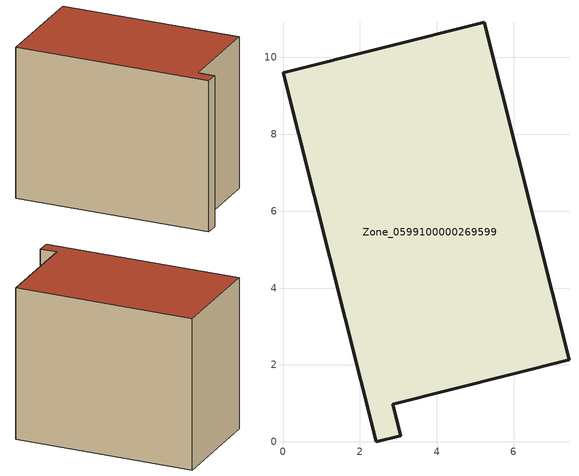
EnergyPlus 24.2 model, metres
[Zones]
Zone_0599100000269599
 floor ground (C_G): 0,9.6 5.23,10.91 7.44,2.14 2.85,0.98 3.06,0.16 2.42,0 z0
 wall outside (C_F): 5.23,10.91 0,9.6 2.42,0 3.06,0.16 2.85,0.98 7.44,2.14 5.23,10.91 z0:7.68
 roof outside (C_R): 0,9.6 2.42,0 3.06,0.16 2.85,0.98 7.44,2.14 5.23,10.91 z7.68
[BUILDING]
Pand.0599100000269599: North Axis=0; Terrain=City; Loads Convergence Tolerance Value=0.04; Temperature Convergence Tolerance Value=0.4; Solar Distribution=FullExterior; Maximum Number of Warmup Days=25; Minimum Number of Warmup Days=1
[Site:Location]
Rotterdam.The.Hague.AP_ZH_NLD Design_Conditions: Latitude=51.96; Longitude=4.45; Time Zone=1; Elevation=-4.5
[SITE:GROUNDTEMPERATURE:BUILDINGSURFACE]
18, 18, 18, 18, 18, 18, 18, 18, 18, 18, 18, 18
[MATERIAL] Thermal Absorptance=0.9; Solar Absorptance=0.7; Visible Absorptance=0.7
Name | Roughness | Thickness | Conductivity | Density | Specific Heat
G.TI.1975-1991 | MediumSmooth | 0.15 | 0.288461 | 540 | 1210
F.TI.1975-1991 | Rough | 0.3 | 0.230769 | 1920 | 840
R.TI.1975-1991 | MediumRough | 0.2 | 0.153846 | 1500 | 1000
[CONSTRUCTION]
C_G: G.TI.1975-1991
C_F: F.TI.1975-1991
C_R: R.TI.1975-1991
[ZONE]
Zone_0599100000269599: Type=1; Multiplier=1; Ceiling Height=Autocalculate; Volume=Autocalculate; Floor Area=autocalculate; Part of Total Floor Area=Yes
[ZONEINFILTRATION:DESIGNFLOWRATE]
Infil_Zone_0599100000269599: Zone or ZoneList or Space or SpaceList=Zone_0599100000269599; Schedule=AlwaysOn; Design Flow Rate Calculation Method=Flow/Area; Flow Rate per Floor Area=0.003; Constant Term Coefficient=1; Temperature Term Coefficient=0; Velocity Term Coefficient=0; Velocity Squared Term Coefficient=0
[HVACTEMPLATE:ZONE:IDEALLOADSAIRSYSTEM]
Zone_0599100000269599: Maximum Heating Supply Air Temperature=50; Minimum Cooling Supply Air Temperature=13; Maximum Heating Supply Air Humidity Ratio=0.0156; Minimum Cooling Supply Air Humidity Ratio=0.0077; Heating Limit=NoLimit; Cooling Limit=NoLimit; Dehumidification Control Type=ConstantSensibleHeatRatio; Cooling Sensible Heat Ratio=0.7; Dehumidification Setpoint=60; Humidification Control Type=None; Humidification Setpoint=30; Outdoor Air Method=None; Outdoor Air Flow Rate per Person=0.00944; Outdoor Air Flow Rate per Zone Floor Area=0; Outdoor Air Flow Rate per Zone=0; Demand Controlled Ventilation Type=None; Outdoor Air Economizer Type=NoEconomizer; Heat Recovery Type=None; Sensible Heat Recovery Effectiveness=0.7; Latent Heat Recovery Effectiveness=0.65
[ZONECONTROL:THERMOSTAT]
ThermostatControl_Zone_0599100000269599: Zone or ZoneList=Zone_0599100000269599; Control Type Schedule=DualSetpointControlType; Control 1=Thermostat_Zone_0599100000269599; Temperature Difference Between Cutout And Setpoint=0
[THERMOSTATSETPOINT:DUALSETPOINT]
Thermostat_Zone_0599100000269599: Heating Setpoint Temperature Schedule=HeatingSetpoint_Zone_0599100000269599; Cooling Setpoint Temperature Schedule=CoolingSetpoint_Zone_0599100000269599
[SCHEDULE:COMPACT]
HeatingSetpoint_Zone_0599100000269599: Through: 12/31, For: AllDays, Until: 24:00, 21
CoolingSetpoint_Zone_0599100000269599: Through: 12/31, For: AllDays, Until: 24:00, 24
DualSetpointControlType: Through: 12/31, For: AllDays, Until: 24:00, 4
AlwaysOn: Through: 12/31, For: AllDays, Until: 24:00, 1
